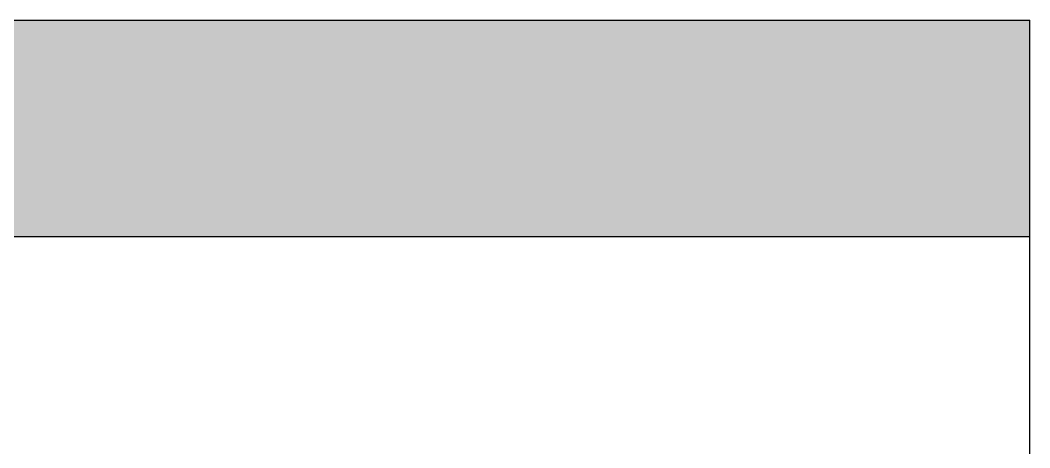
# Model space of a CAD drawing. Header units: millimetres. Extents: x 284148 to 331264, y 78716 to 101523.
# Drawn here: x 326379 to 331264, y 99450 to 101523 of the extents above; entities that cross this region are included whole.
import ezdxf

# ---------------------------------------------------------------- set-up
doc = ezdxf.new("R2010")
doc.units = ezdxf.units.MM
doc.layers.add('www.cad-blocks.net', color=7, linetype='Continuous')

# ---------------------------------------------------------------- blocks, each defined once
blk = doc.blocks.new('FORMAT')
at = {"true_color": 0x546d8e}
h = blk.add_hatch(color=155, dxfattribs=at)
h.set_gradient(color1=(68, 68, 68), color2=(84, 109, 142), tint=1)
h.paths.add_polyline_path([(287877.4, 101522.6), (287877.4, 100474.7), (331264, 100474.7), (331264, 101522.6)])
at = {"color": 155, "true_color": 0x546d8e}
for p, q in [((287877.4, 101522.6), (331264, 101522.6)), ((331264, 78715.5), (331264, 101522.6)), ((287877.4, 100474.7), (331264, 100474.7)), ((287877.4, 100474.7), (331264, 100474.7))]:
    blk.add_line(p, q, dxfattribs=at)

msp = doc.modelspace()

# ---------------------------------------------------------------- block references
at = {"layer": 'www.cad-blocks.net'}
msp.add_blockref('FORMAT', (0, 0), dxfattribs=at)

doc.saveas('drawing.dxf')
